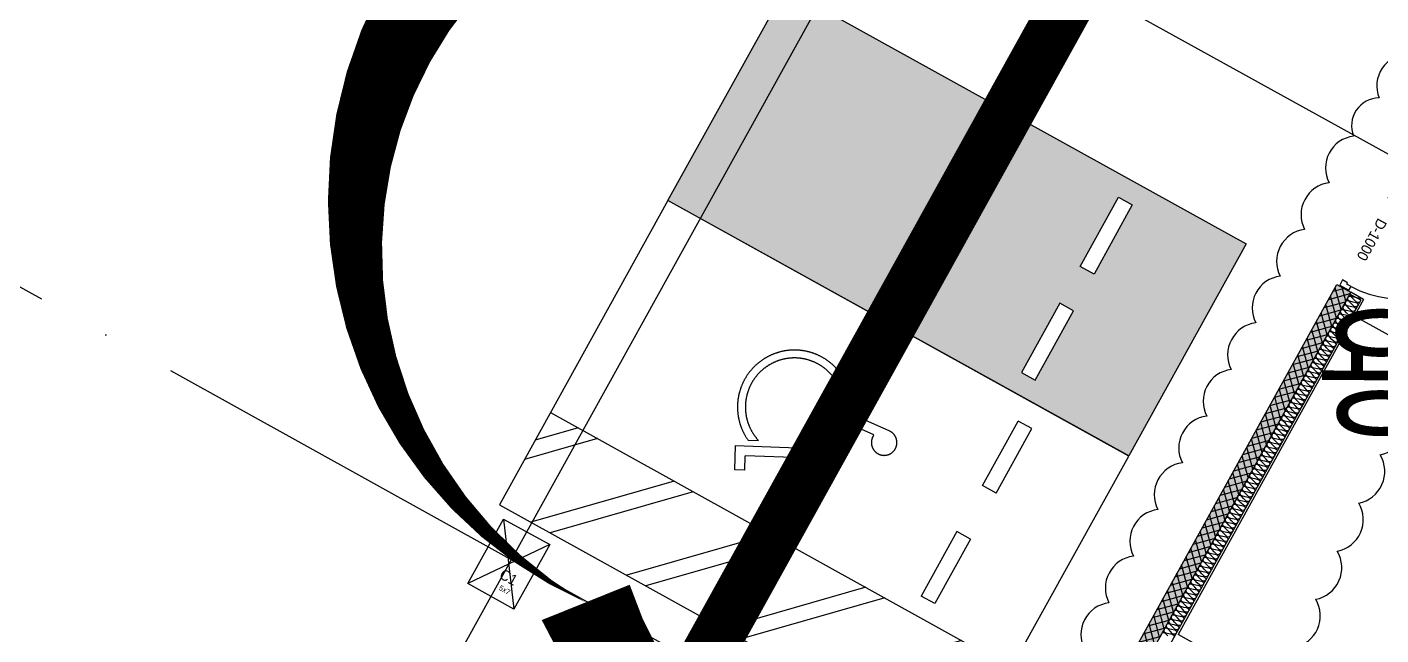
# Model space of a CAD drawing. Header units: millimetres. Extents: x -21000 to 567700, y 435000 to 850800.
# Drawn here: x 234950 to 247800, y 626747 to 632515 of the extents above; entities that cross this region are included whole.
import ezdxf
from ezdxf.enums import TextEntityAlignment as Align
from ezdxf.xclip import XClip

# ---------------------------------------------------------------- set-up
doc = ezdxf.new("R2010")
doc.units = ezdxf.units.MM
doc.header["$LTSCALE"] = 700
doc.header["$XCLIPFRAME"] = 2
for name, pattern in [('AB_Pbase$0$주차장기둥$0$CEN', [62, 60, -1, 0, -1]), ('HIDDEN', [9.525, 6.35, -3.175]), ('p_구조전체평면도중심선$0$AB_Pbase$0$HIDDEN', [9.525, 6.35, -3.175])]:
    doc.linetypes.add(name, pattern=pattern)
doc.layers.get('0').update_dxf_attribs({"color": 2})
doc.layers.get('Defpoints').update_dxf_attribs({"color": 171})
doc.layers.add('AB_Pbase$0$Defponts', color=161, linetype='Continuous', plot=False)
doc.layers.add('AB_Pbase$0$주차장기둥$0$DEFPOINT', color=247, linetype='Continuous', plot=False)
for name, color, linetype in [('AB_Pbase$0$ELE4', 4, 'Continuous'), ('AB_Pbase$0$ELE8', 8, 'Continuous'), ('AB_Pbase$0$FIN', 6, 'Continuous'), ('AB_Pbase$0$HAT-BR', 5, 'Continuous'), ('AB_Pbase$0$INS', 8, 'Continuous'), ('AB_Pbase$0$WAL', 3, 'Continuous'), ('AB_Pbase$0$WID', 4, 'Continuous'), ('AB_Pbase$0$WIN', 4, 'Continuous'), ('AB_Pbase$0$WIN1', 1, 'Continuous'), ('AB_Pbase$0$경량벽체 세대창고 모듈', 4, 'HIDDEN'), ('AB_Pbase$0$주차-sol', 254, 'Continuous'), ('AB_Pbase$0$주차-일반', 9, 'Continuous'), ('AB_Pbase$0$주차-장애인', 8, 'Continuous'), ('AB_Pbase$0$주차장기둥$0$CEN_P', 244, 'AB_Pbase$0$주차장기둥$0$CEN'), ('p_구조전체평면도중심선$0$# 공구분할', 3, 'Continuous')]:
    doc.layers.add(name, color=color, linetype=linetype)
doc.styles.add('AB_Pbase$0$돋움', font='')
doc.styles.add('AB_Pbase$0$주차장기둥$0$맑은 고딕', font='')
doc.styles.get('AB_Pbase$0$돋움').set_extended_font_data('Dotum')
doc.styles.get('AB_Pbase$0$주차장기둥$0$맑은 고딕').set_extended_font_data('Dotum')

# ---------------------------------------------------------------- blocks, each defined once
blk = doc.blocks.new('AB_Pbase$0$Door_s_1000')
at = {"layer": 'AB_Pbase$0$Defponts'}
for p, q in [((-10, 100), (-10, 0)), ((1010, 100), (1010, 0))]:
    blk.add_line(p, q, dxfattribs=at)
at = {"layer": 'AB_Pbase$0$WIN'}
for points in [[(40, 100), (80, 100), (80, 1020), (40, 1020)], [(55, 55), (55, 0), (0, 0), (0, 100), (40, 100), (40, 55)], [(945, 55), (945, 0), (1000, 0), (1000, 100), (960, 100), (960, 55)]]:
    blk.add_lwpolyline(points, close=True, dxfattribs=at)
at = {"layer": 'AB_Pbase$0$WIN1'}
blk.add_arc((40, 100), 920, 360, 90, dxfattribs=at)
at = {"layer": 'AB_Pbase$0$Defponts', "style": 'AB_Pbase$0$돋움'}
blk.add_text('D-1000', height=100, rotation=360, dxfattribs=at).set_placement((476, 58), align=Align.MIDDLE)
blk = doc.blocks.new('AB_Pbase$0$주차장기둥$0$cen 2bl 지하')
at = {"layer": 'AB_Pbase$0$주차장기둥$0$CEN_P', "color": 5}
for p, q in [((-72286, 74276), (-72286, 259483)), ((-138076, 100583), (-56086, 100583)), ((-119386, 93183), (119274, 93183))]:
    blk.add_line(p, q, dxfattribs=at)
blk = doc.blocks.new('AB_Pbase$0$주차장기둥$0$p기둥 5x7')
blk.add_lwpolyline([(-250, 350), (250, 350), (250, -350), (-250, -350)], close=True)
at = {"layer": 'AB_Pbase$0$주차장기둥$0$DEFPOINT'}
for p, q in [((250, 350), (-250, -350)), ((-250, 350), (250, -350))]:
    blk.add_line(p, q, dxfattribs=at)
at = {"layer": 'AB_Pbase$0$주차장기둥$0$DEFPOINT', "color": 6, "style": 'AB_Pbase$0$주차장기둥$0$맑은 고딕'}
for s, height, p in [('C1', 100, (-24, -160)), ('5x7', 50, (29, -259))]:
    blk.add_text(s, height=height, rotation=0, dxfattribs=at).set_placement(p)
blk = doc.blocks.new('AB_Pbase$0$주차장기둥')
for name, p, rotation in [('AB_Pbase$0$주차장기둥$0$cen 2bl 지하', (36992, -11667), 1.99999810188403), ('AB_Pbase$0$주차장기둥$0$p기둥 5x7', (-38500, 78887), 1.999998101883921)]:
    blk.add_blockref(name, p, dxfattribs=dict(rotation=rotation))
blk = doc.blocks.new('AB_Pbase$0$실명')
at = {"layer": 'AB_Pbase$0$Defponts', "style": 'AB_Pbase$0$돋움'}
blk.add_text('용역원실', height=1000, rotation=359.9315, dxfattribs=at).set_placement((270694, -201604), align=Align.MIDDLE)
blk = doc.blocks.new('AB_Pbase$0$주차일반')
at = {"layer": 'AB_Pbase$0$주차-sol'}
h = blk.add_hatch(color=254, dxfattribs=at)
h.dxf.hatch_style = 1
h.paths.add_polyline_path([(0, 0), (-2300, 0), (-2300, -5000), (0, -5000)])
h.paths.add_polyline_path([(-200, -3725), (-200, -3875), (-950, -3875), (-950, -3725)], flags=16)
h.paths.add_polyline_path([(-1350, -3725), (-1350, -3875), (-2100, -3875), (-2100, -3725)], flags=16)
at = {"layer": 'AB_Pbase$0$주차-일반', "color": 6}
for points in [[(0, 0), (0, -5000), (-2300, -5000), (-2300, 0)], [(-1350, -3875), (-1350, -3725), (-2100, -3725), (-2100, -3875)], [(-950, -3875), (-950, -3725), (-200, -3725), (-200, -3875)]]:
    blk.add_lwpolyline(points, close=True, dxfattribs=at)
blk = doc.blocks.new('AB_Pbase$0$C2FA95CCC_1')
at = {"layer": 'AB_Pbase$0$주차-장애인', "color": 6}
for p, q in [((2300, 0), (2300, 5000)), ((918, 4069), (218, 4069)), ((218, 4069), (218, 3922)), ((918, 4069), (918, 3922)), ((1418, 4069), (2118, 4069)), ((1418, 4069), (1418, 3922)), ((2118, 4069), (2118, 3922)), ((918, 3922), (218, 3922)), ((1418, 3922), (2118, 3922))]:
    blk.add_line(p, q, dxfattribs=at)
at = {"layer": 'AB_Pbase$0$주차-장애인'}
for p, q in [((2800, 5000), (3300, 4500)), ((3008, 5000), (3300, 4708)), ((2300, 4668), (3300, 3668)), ((2300, 4460), (3300, 3460)), ((2300, 3628), (3300, 2628)), ((2300, 3421), (3300, 2421)), ((953, 2209), (893, 2898)), ((1028, 2788), (997, 2785)), ((997, 2785), (1022, 2500)), ((2300, 2589), (3300, 1589)), ((865, 2381), (858, 2466)), ((1022, 2500), (1370, 2500)), ((1370, 2500), (1370, 2407)), ((1030, 2407), (1039, 2303)), ((1370, 2407), (1030, 2407)), ((2300, 2381), (3300, 1381)), ((1458, 2209), (953, 2209)), ((1039, 2303), (1515, 2303)), ((1723, 1689), (1458, 2209)), ((1515, 2303), (1764, 1815)), ((1621, 1768), (1575, 1857)), ((1885, 1877), (1764, 1815)), ((1885, 1877), (1927, 1793)), ((1927, 1793), (1723, 1689)), ((2300, 1549), (3300, 549)), ((2300, 1341), (3300, 341)), ((2300, 509), (2809, 0)), ((2300, 301), (2601, 0))]:
    blk.add_line(p, q, dxfattribs=at)
at = {"layer": 'AB_Pbase$0$주차-장애인', "color": 6}
blk.add_lwpolyline([(3300, 0), (3300, 0), (3300, 5000), (0, 5000), (0, 0), (3300, 0)], dxfattribs=at)
at = {"layer": 'AB_Pbase$0$주차-장애인'}
for centre, radius, start, end in [((1014, 2908), 121, 275, 185), ((1132, 2000), 541, 120.5076, 334.5724), ((1132, 2000), 466, 125, 342.0741)]:
    blk.add_arc(centre, radius, start, end, dxfattribs=at)
blk = doc.blocks.new('AB_Pbase$0$pppaaa_1_1')
at = {"layer": 'AB_Pbase$0$주차-일반', "rotation": 60.99999513565112}
blk.add_blockref('AB_Pbase$0$주차일반', (242148, 632881), dxfattribs=at)
at = {"layer": 'AB_Pbase$0$주차-장애인', "ltscale": 600, "rotation": 240.9999949943894}
blk.add_blockref('AB_Pbase$0$C2FA95CCC_1', (241033, 630869), dxfattribs=at)
blk = doc.blocks.new('AB_Pbase')
at = {"layer": 'AB_Pbase$0$ELE8'}
h = blk.add_hatch(dxfattribs=at)
h.set_pattern_fill('NET', color=256, scale=20, angle=15.182184)
h.paths.add_polyline_path([(242568, 621077), (244589, 619957), (244661, 620088), (242510, 621281), (235028, 607783), (226425, 599184), (258210, 567382), (260268, 566241), (260341, 566372), (258301, 567503), (226637, 599184), (235149, 607692)])
h.paths.add_polyline_path([(247382, 630071), (247513, 629998), (244996, 625457), (246273, 624749), (245111, 622652), (244979, 622725), (246069, 624691), (244792, 625398)])
h.paths.add_polyline_path([(247988, 631164), (247877, 630963), (248008, 630890), (248119, 631092)])
h.paths.add_polyline_path([(255793, 631520), (255866, 631651), (250046, 634877), (248483, 632056), (248614, 631984), (250105, 634673)])
at = {"layer": 'AB_Pbase$0$HAT-BR'}
h = blk.add_hatch(dxfattribs=at)
h.set_pattern_fill('ANSI31', color=256, scale=20, angle=145)
h.paths.add_polyline_path([(235929, 604528), (236064, 604662), (238153, 602572), (240064, 606018), (240230, 605926), (238281, 602410), (237010, 601140), (237827, 600323), (237693, 600189), (236742, 601140), (238029, 602427)])
h.paths.add_polyline_path([(238633, 599517), (232550, 593438), (232684, 593303), (238767, 599383)])
h.paths.add_polyline_path([(239573, 598576), (244422, 593724), (238340, 587645), (238205, 587779), (244154, 593724), (239439, 598442)])
h.paths.add_polyline_path([(253366, 576147), (254891, 574621), (254757, 574487), (253232, 576012)], flags=17)
h.paths.add_polyline_path([(246954, 581883), (245526, 580455), (245391, 580590), (246820, 582018)])
h.paths.add_polyline_path([(247174, 582371), (252408, 587602), (252542, 587468), (247308, 582237)])
h.paths.add_polyline_path([(260580, 582121), (261142, 583135), (260976, 583227), (260414, 582213)], flags=17)
h.paths.add_polyline_path([(263887, 576046), (264234, 575698), (264194, 575658), (265114, 575148), (265207, 575315)])
edge = h.paths.add_edge_path()
edge.add_line((263639, 581843), (261304, 583137))
edge.add_line((261304, 583137), (261396, 583303))
edge.add_line((261396, 583303), (265931, 580790))
edge.add_line((265931, 580790), (269809, 587787))
edge.add_line((269809, 587787), (269975, 587694))
edge.add_line((269975, 587694), (266097, 580697))
edge.add_line((266097, 580697), (266534, 580455))
edge.add_line((266534, 580455), (266442, 580289))
edge.add_line((266442, 580289), (263805, 581751))
edge.add_line((263639, 581843), (262485, 579761))
edge.add_line((263805, 581751), (261405, 577422))
edge.add_line((262393, 579595), (259935, 580957))
edge.add_line((262485, 579761), (259861, 581216))
edge.add_line((262393, 579595), (261239, 577514))
edge.add_line((259861, 581216), (259168, 579965))
edge.add_line((259334, 579873), (259168, 579965))
edge.add_line((259935, 580957), (259334, 579873))
edge.add_line((261239, 577514), (258615, 578968))
edge.add_line((258615, 578968), (258523, 578802))
edge.add_line((258523, 578802), (263739, 575911))
edge.add_line((263739, 575911), (263879, 576050))
edge.add_line((263879, 576050), (261405, 577422))
edge = h.paths.add_edge_path()
edge.add_line((273762, 610263), (273412, 610457))
edge.add_line((273412, 610457), (273281, 610221))
edge.add_line((273281, 610221), (271838, 611021))
edge.add_line((271838, 611021), (270580, 608752))
edge.add_line((270580, 608752), (267899, 610237))
edge.add_line((267899, 610237), (268345, 611042))
edge.add_line((268345, 611042), (267908, 611285))
edge.add_line((267908, 611285), (267462, 610480))
edge.add_line((267462, 610480), (264676, 612024))
edge.add_line((264676, 612024), (266867, 615977))
edge.add_line((266867, 615977), (266701, 616069))
edge.add_line((266701, 616069), (265295, 613533))
edge.add_line((265295, 613533), (264945, 613727))
edge.add_line((264945, 613727), (264853, 613561))
edge.add_line((264853, 613561), (265203, 613367))
edge.add_line((265203, 613367), (264418, 611950))
edge.add_line((264418, 611950), (276230, 605403))
edge.add_line((276230, 605403), (278089, 608757))
edge.add_line((278089, 608757), (278565, 608493))
edge.add_line((278565, 608493), (278798, 608912))
edge.add_line((278798, 608912), (278719, 608956))
edge.add_line((278719, 608956), (278579, 608702))
edge.add_line((278579, 608702), (278093, 608971))
edge.add_line((278093, 608971), (278826, 610292))
edge.add_line((278826, 610292), (278747, 610336))
edge.add_line((278747, 610336), (278092, 609155))
edge.add_line((278092, 609155), (277414, 609531))
edge.add_line((277414, 609531), (277371, 609452))
edge.add_line((277371, 609452), (278049, 609076))
edge.add_line((278049, 609076), (276155, 605661))
edge.add_line((276155, 605661), (275027, 606286))
edge.add_line((275027, 606286), (275473, 607091))
edge.add_line((275473, 607091), (275395, 607135))
edge.add_line((275395, 607135), (274949, 606330))
edge.add_line((274949, 606330), (274669, 606485))
edge.add_line((274669, 606485), (275115, 607290))
edge.add_line((275115, 607290), (275036, 607333))
edge.add_line((275036, 607333), (274590, 606529))
edge.add_line((274590, 606529), (270746, 608659))
edge.add_line((270746, 608659), (271912, 610763))
edge.add_line((271912, 610763), (273539, 609861))
edge.add_line((273539, 609861), (273767, 610272))
h.paths.add_polyline_path([(249824, 630124), (248215, 631016), (248122, 630850), (249732, 629958)])
h.paths.add_polyline_path([(264449, 621463), (264707, 621320), (264799, 621486), (263959, 621951), (263867, 621785), (264282, 621555), (263272, 619731), (263438, 619639)])
h.paths.add_polyline_path([(269500, 619034), (268660, 619500), (268568, 619334), (269049, 619067), (267973, 617125), (268139, 617033), (269215, 618975), (269408, 618868)])
h.paths.add_polyline_path([(278951, 618872), (277573, 619636), (275440, 615787), (272265, 617547), (272173, 617381), (274500, 616091), (273528, 614338), (273694, 614246), (274666, 615999), (276004, 615258), (276166, 615551), (275677, 615822), (277647, 619377), (278859, 618706)])
h.paths.add_polyline_path([(271684, 616498), (271517, 616590), (270492, 614740), (270658, 614648)])
h.paths.add_polyline_path([(266121, 619581), (265096, 617731), (264929, 617823), (265955, 619673)])
h.paths.add_polyline_path([(264405, 617125), (264497, 617291), (264296, 617403), (264204, 617236)])
edge = h.paths.add_edge_path()
edge.add_line((261140, 623342), (261232, 623509))
edge.add_line((261232, 623509), (257484, 625586))
edge.add_line((257484, 625586), (257392, 625420))
edge.add_line((257392, 625420), (258757, 624664))
edge.add_line((258757, 624664), (257031, 621550))
edge.add_line((257031, 621550), (255666, 622306))
edge.add_line((255666, 622306), (255623, 622227))
edge.add_line((255623, 622227), (256987, 621471))
edge.add_line((256987, 621471), (256735, 621016))
edge.add_line((256735, 621016), (256814, 620973))
edge.add_line((256814, 620973), (258835, 624620))
edge.add_line((258835, 624620), (261140, 623342))
h.paths.add_polyline_path([(252295, 623557), (252252, 623479), (252800, 623174), (252844, 623253)], flags=17)
h.paths.add_polyline_path([(278024, 614023), (278742, 615318), (277799, 613617), (277877, 613573), (278120, 614010), (279335, 613337), (279379, 613415), (278163, 614089), (278820, 615274), (278742, 615318)])
h.paths.add_polyline_path([(277000, 611990), (277048, 611963), (276927, 611745), (276800, 611815), (277163, 612471), (277242, 612427)], flags=17)
h.paths.add_polyline_path([(275349, 612653), (275456, 612846), (275766, 612674), (275660, 612481)], flags=17)
h.paths.add_polyline_path([(274915, 612860), (274749, 612952), (274507, 612515), (274673, 612423)], flags=17)
h.paths.add_polyline_path([(279025, 610868), (280144, 612888), (280223, 612845), (279103, 610824)])
h.paths.add_polyline_path([(279602, 610548), (280722, 612568), (280800, 612525), (279681, 610504)])
edge = h.paths.add_edge_path()
edge.add_line((268116, 579441), (268711, 579111))
edge.add_line((268711, 579111), (268677, 579050))
edge.add_line((268677, 579050), (271436, 577521))
edge.add_line((271436, 577521), (271470, 577582))
edge.add_line((271470, 577582), (271528, 577687))
edge.add_line((271528, 577687), (268174, 579546))
edge.add_line((268174, 579546), (268116, 579441))
h.paths.add_polyline_path([(252546, 576288), (251117, 574860), (254616, 571360), (257807, 577118), (257641, 577210), (255737, 573775), (255683, 573829), (255548, 573695), (255641, 573602), (254521, 571582), (251315, 574790), (252680, 576154)])
h.paths.add_polyline_path([(254749, 622095), (254458, 621570), (254624, 621478), (254915, 622002)], flags=17)
h.paths.add_polyline_path([(260390, 620339), (260224, 620432), (261378, 622513), (261544, 622421)])
h.paths.add_polyline_path([(246694, 601788), (244263, 603136), (244355, 603302), (246786, 601955)])
h.paths.add_polyline_path([(264514, 616682), (263362, 614604), (263948, 614280), (263856, 614113), (262501, 614865), (262593, 615031), (263196, 614697), (264348, 616774)])
h.paths.add_polyline_path([(251506, 616203), (251414, 616037), (267384, 607184), (267476, 607350)])
h.paths.add_polyline_path([(271058, 605148), (274189, 603412), (272429, 600238), (270190, 601479), (270098, 601312), (274624, 598804), (274716, 598970), (272595, 600145), (274355, 603320), (277464, 601597), (270405, 588862), (265871, 591376), (265778, 591210), (270480, 588604), (277723, 601671), (271150, 605314)])
h.paths.add_polyline_path([(255482, 630441), (255390, 630274), (255792, 630051), (254296, 627353), (254375, 627310), (255871, 630008), (258726, 628425), (257231, 625727), (257397, 625635), (258985, 628499)])
h.paths.add_polyline_path([(252755, 624572), (253715, 626304), (253793, 626260), (252833, 624528)])
h.paths.add_polyline_path([(271454, 617734), (271546, 617900), (271144, 618123), (271052, 617957)])
h.paths.add_polyline_path([(274130, 612598), (274173, 612677), (272975, 613341), (272679, 612807), (272845, 612715), (273098, 613170)], flags=17)
h.paths.add_polyline_path([(261119, 615848), (261285, 615756), (262691, 618292), (262525, 618384)])
h.paths.add_polyline_path([(261303, 615746), (261211, 615580), (261504, 615418), (261596, 615584)], flags=17)
h.paths.add_polyline_path([(260780, 615236), (260946, 615144), (260408, 614173), (247560, 621295), (247428, 621367), (245111, 622652), (245203, 622818), (246042, 622353), (246488, 623158), (246655, 623065), (246209, 622261), (248063, 621233), (249401, 623647), (248953, 623895), (248996, 623974), (249984, 623426), (249941, 623348), (249479, 623603), (248141, 621189), (250017, 620149), (251360, 622571), (250949, 622799), (250988, 622870), (251939, 622343), (251896, 622264), (251434, 622520), (250096, 620106), (252812, 618600), (253258, 619405), (253337, 619361), (252891, 618557), (253258, 618353), (254160, 619980), (253792, 620184), (253676, 619974), (253597, 620017), (253905, 620573), (254071, 620481), (253972, 620301), (254628, 619938), (254536, 619772), (254238, 619936), (253337, 618310), (254614, 617602), (255607, 619395), (255774, 619303), (254780, 617510), (260334, 614431)])
h.paths.add_polyline_path([(251257, 624727), (251091, 624819), (250888, 624452), (248071, 626013), (247979, 625847), (247979, 625847), (246828, 623770), (246994, 623678), (248145, 625755), (251552, 623867), (251644, 624033), (251054, 624360)])
h.paths.add_polyline_path([(239279, 608614), (239445, 608522), (239503, 608627), (240058, 608319), (240151, 608486), (239595, 608793), (239937, 609410), (239417, 609698), (239373, 609620), (239727, 609423)], flags=17)
h.paths.add_polyline_path([(249096, 617322), (249188, 617488), (246328, 619073), (246197, 619146), (244728, 619960), (244635, 619794)])
h.paths.add_polyline_path([(244912, 609774), (245004, 609940), (238523, 613532), (235245, 607619), (234042, 606416), (235435, 605023), (235569, 605157), (234240, 606487), (235318, 607564), (236122, 609015), (238707, 607582), (238270, 606795), (238992, 606395), (239084, 606561), (238529, 606869), (239047, 607805), (238881, 607897), (238799, 607749), (238357, 607993), (239087, 609310), (239008, 609353), (238278, 608037), (236214, 609181), (238510, 613322), (242796, 610947), (241038, 607776), (241204, 607684), (242962, 610855)])
h.paths.add_polyline_path([(254771, 631458), (254937, 631366), (255146, 631742), (254980, 631834)])
h.paths.add_polyline_path([(254540, 630648), (254373, 630741), (254143, 630325), (253548, 630655), (253505, 630576), (254099, 630246), (253043, 628340), (251766, 629048), (252822, 630954), (252849, 630940), (252892, 631018), (252787, 631077), (251687, 629091), (250436, 629784), (250344, 629618), (251595, 628925), (250494, 626940), (250599, 626881), (250643, 626960), (250617, 626975), (251673, 628881), (252950, 628174), (251894, 626267), (251299, 626597), (251255, 626518), (251850, 626188), (251489, 625537), (251655, 625444)])
at = {"layer": 'AB_Pbase$0$경량벽체 세대창고 모듈'}
h = blk.add_hatch(dxfattribs=at)
h.set_pattern_fill('격자1', color=256)
h.set_pattern_definition([(360, (0, 0), (0, 1), []), (90, (0, 0), (-1, -1e-16), [])])
h.paths.add_polyline_path([(242568, 621077), (242641, 621208), (242510, 621281), (235028, 607783), (226425, 599184), (258210, 567382), (260268, 566241), (260341, 566372), (258301, 567503), (226637, 599184), (235149, 607692)])
h.paths.add_polyline_path([(247382, 630071), (247513, 629998), (244996, 625457), (246273, 624749), (245111, 622652), (244979, 622725), (246069, 624691), (244792, 625398)])
h.paths.add_polyline_path([(247988, 631164), (247877, 630963), (248008, 630890), (248119, 631092)])
h.paths.add_polyline_path([(255793, 631520), (255866, 631651), (250046, 634877), (248483, 632056), (248614, 631984), (250105, 634673)])
at = {"layer": 'AB_Pbase$0$ELE4'}
blk.add_lwpolyline([(249267, 630193), (248685, 629143), (247548, 629773)], dxfattribs=at)
at = {"layer": 'AB_Pbase$0$FIN'}
for p, q in [((247609, 629923), (245769, 626603)), ((247636, 629930), (245874, 626751)), ((247609, 629923), (247504, 629981)), ((247636, 629930), (247513, 629998)), ((247850, 625656), (245874, 626751))]:
    blk.add_line(p, q, dxfattribs=at)
at = {"layer": 'AB_Pbase$0$INS'}
for points in [[(247509, 629991), (247507, 629977), (247514, 629964), (247525, 629958), (247556, 629951), (247586, 629945), (247598, 629938), (247605, 629926), (247603, 629912), (247592, 629903), (247578, 629901), (247566, 629908), (247544, 629930), (247522, 629953), (247511, 629959), (247497, 629959), (247486, 629949), (247484, 629935), (247490, 629922), (247502, 629916), (247533, 629909), (247563, 629903), (247575, 629896), (247582, 629884), (247580, 629870), (247569, 629861), (247554, 629859), (247543, 629866), (247521, 629888), (247499, 629911), (247488, 629917), (247474, 629917), (247463, 629907), (247461, 629893), (247467, 629880), (247479, 629874), (247509, 629867), (247540, 629861), (247551, 629854), (247558, 629842), (247556, 629828), (247546, 629819), (247531, 629817), (247520, 629824), (247498, 629846), (247476, 629869), (247464, 629875), (247450, 629875), (247440, 629865), (247437, 629851), (247444, 629838), (247455, 629832), (247486, 629825), (247517, 629819), (247528, 629812), (247535, 629800), (247533, 629786), (247522, 629777), (247508, 629775), (247496, 629782), (247474, 629804), (247453, 629827), (247441, 629833), (247427, 629833), (247416, 629823), (247414, 629809), (247421, 629796), (247432, 629790), (247463, 629783), (247493, 629777), (247505, 629770), (247512, 629758), (247510, 629744), (247499, 629735), (247485, 629733), (247473, 629740), (247451, 629762), (247429, 629785), (247418, 629791), (247404, 629791), (247393, 629781), (247391, 629768), (247397, 629754), (247409, 629748), (247439, 629741), (247470, 629735), (247482, 629728), (247489, 629716), (247486, 629702), (247476, 629693), (247461, 629691), (247450, 629698), (247428, 629720), (247406, 629743), (247394, 629749), (247380, 629749), (247370, 629739), (247368, 629726), (247374, 629712), (247386, 629706), (247416, 629699), (247447, 629693), (247458, 629686), (247465, 629674), (247463, 629660), (247453, 629651), (247438, 629649), (247426, 629656), (247405, 629678), (247383, 629701), (247371, 629707), (247357, 629707), (247347, 629697), (247344, 629684), (247351, 629670), (247362, 629664), (247393, 629657), (247424, 629651), (247435, 629644), (247442, 629632), (247440, 629618), (247429, 629609), (247415, 629608), (247403, 629614), (247381, 629636), (247359, 629659), (247348, 629665), (247334, 629665), (247323, 629655), (247321, 629642), (247328, 629628), (247339, 629622), (247370, 629615), (247400, 629609), (247412, 629602), (247419, 629590), (247417, 629576), (247406, 629567), (247391, 629566), (247380, 629572), (247358, 629594), (247336, 629617), (247325, 629623), (247311, 629623), (247300, 629613), (247298, 629600), (247304, 629586), (247316, 629580), (247346, 629573), (247377, 629567), (247389, 629560), (247396, 629548), (247393, 629534), (247383, 629525), (247368, 629524), (247357, 629530), (247335, 629552), (247313, 629575), (247301, 629581), (247287, 629581), (247277, 629571), (247275, 629558), (247281, 629544), (247293, 629538), (247323, 629531), (247354, 629525), (247365, 629518), (247372, 629506), (247370, 629492), (247359, 629483), (247345, 629482), (247333, 629488), (247311, 629510), (247290, 629533), (247278, 629539), (247264, 629539), (247253, 629529), (247251, 629516), (247258, 629502), (247269, 629496), (247300, 629489), (247330, 629483), (247342, 629476), (247349, 629464), (247347, 629450), (247336, 629441), (247322, 629440), (247310, 629446), (247288, 629468), (247266, 629491), (247255, 629497), (247241, 629497), (247230, 629488), (247228, 629474), (247234, 629460), (247246, 629454), (247277, 629447), (247307, 629441), (247319, 629434), (247326, 629422), (247324, 629408), (247313, 629399), (247298, 629398), (247287, 629404), (247265, 629426), (247243, 629449), (247232, 629455), (247218, 629455), (247207, 629446), (247205, 629432), (247211, 629418), (247223, 629412), (247253, 629405), (247284, 629399), (247295, 629392), (247302, 629380), (247300, 629366), (247290, 629357), (247275, 629356), (247264, 629362), (247242, 629384), (247220, 629407), (247208, 629413), (247194, 629413), (247184, 629404), (247181, 629390), (247188, 629377), (247199, 629370), (247230, 629363), (247261, 629357), (247272, 629350), (247279, 629338), (247277, 629324), (247266, 629315), (247252, 629314), (247240, 629320), (247218, 629342), (247197, 629365), (247185, 629371), (247171, 629371), (247160, 629362), (247158, 629348), (247165, 629335), (247176, 629328), (247207, 629321), (247237, 629315), (247249, 629308), (247256, 629296), (247254, 629282), (247243, 629273), (247229, 629272), (247217, 629278), (247195, 629300), (247173, 629323), (247162, 629329), (247148, 629329), (247137, 629320), (247135, 629306), (247141, 629293), (247153, 629286), (247183, 629279), (247214, 629273), (247226, 629266), (247233, 629254), (247230, 629240), (247220, 629231), (247205, 629230), (247194, 629236), (247172, 629258), (247150, 629281), (247138, 629287), (247124, 629287), (247114, 629278), (247112, 629264), (247118, 629251), (247130, 629244), (247160, 629238), (247191, 629231), (247202, 629224), (247209, 629212), (247207, 629198), (247197, 629189), (247182, 629188), (247170, 629194), (247149, 629217), (247127, 629239), (247115, 629245), (247101, 629245), (247091, 629236), (247088, 629222), (247095, 629209), (247106, 629202), (247137, 629196), (247168, 629189), (247179, 629182), (247186, 629170), (247184, 629156), (247173, 629147), (247159, 629146), (247147, 629152), (247125, 629175), (247103, 629197), (247092, 629203), (247078, 629203), (247067, 629194), (247065, 629180), (247072, 629167), (247083, 629160), (247114, 629154), (247144, 629147), (247156, 629140), (247163, 629128), (247161, 629114), (247150, 629105), (247135, 629104), (247124, 629110), (247102, 629133), (247080, 629155), (247069, 629161), (247055, 629161), (247044, 629152), (247042, 629138), (247048, 629125), (247060, 629118), (247090, 629112), (247121, 629105), (247133, 629098), (247140, 629086), (247137, 629072), (247127, 629063), (247112, 629062), (247101, 629068), (247079, 629091), (247057, 629113), (247045, 629119), (247031, 629119), (247021, 629110), (247019, 629096), (247025, 629083), (247037, 629076), (247067, 629070), (247098, 629063), (247109, 629057), (247116, 629044), (247114, 629031), (247103, 629021), (247089, 629020), (247077, 629026), (247056, 629049), (247034, 629071), (247022, 629077), (247008, 629077), (246998, 629068), (246995, 629054), (247002, 629041), (247013, 629034), (247044, 629028), (247074, 629021), (247086, 629015), (247093, 629002), (247091, 628989), (247080, 628979), (247066, 628978), (247054, 628984), (247032, 629007), (247010, 629029), (246999, 629035), (246985, 629035), (246974, 629026), (246972, 629012), (246978, 628999), (246990, 628992), (247021, 628986), (247051, 628979), (247063, 628973), (247070, 628960), (247068, 628947), (247057, 628937), (247042, 628936), (247031, 628942), (247009, 628965), (246987, 628987), (246976, 628993), (246962, 628993), (246951, 628984), (246949, 628970), (246955, 628957), (246967, 628950), (246997, 628944), (247028, 628937), (247039, 628931), (247046, 628918), (247044, 628905), (247034, 628895), (247019, 628894), (247008, 628900), (246986, 628923), (246964, 628945), (246952, 628951), (246938, 628951), (246928, 628942), (246925, 628928), (246932, 628915), (246943, 628908), (246974, 628902), (247005, 628895), (247016, 628889), (247023, 628876), (247021, 628863), (247010, 628853), (246996, 628852), (246984, 628858), (246962, 628881), (246941, 628903), (246929, 628909), (246915, 628909), (246904, 628900), (246902, 628886), (246909, 628873), (246920, 628866), (246951, 628860), (246981, 628853), (246993, 628847), (247000, 628834), (246998, 628821), (246987, 628811), (246973, 628810), (246961, 628816), (246939, 628839), (246917, 628861), (246906, 628867), (246892, 628867), (246881, 628858), (246879, 628844), (246885, 628831), (246897, 628824), (246928, 628818), (246958, 628811), (246970, 628805), (246977, 628792), (246974, 628779), (246964, 628769), (246949, 628768), (246938, 628774), (246916, 628797), (246894, 628819), (246882, 628826), (246868, 628825), (246858, 628816), (246856, 628802), (246862, 628789), (246874, 628782), (246904, 628776), (246935, 628769), (246946, 628763), (246953, 628751), (246951, 628737), (246941, 628727), (246926, 628726), (246914, 628732), (246893, 628755), (246871, 628777), (246859, 628784), (246845, 628783), (246835, 628774), (246832, 628760), (246839, 628747), (246850, 628740), (246881, 628734), (246912, 628727), (246923, 628721), (246930, 628709), (246928, 628695), (246917, 628685), (246903, 628684), (246891, 628690), (246869, 628713), (246847, 628735), (246836, 628742), (246822, 628741), (246811, 628732), (246809, 628718), (246816, 628705), (246827, 628698), (246858, 628692), (246888, 628685), (246900, 628679), (246907, 628667), (246905, 628653), (246894, 628643), (246879, 628642), (246868, 628648), (246846, 628671), (246824, 628693), (246813, 628700), (246799, 628699), (246788, 628690), (246786, 628676), (246792, 628663), (246804, 628656), (246834, 628650), (246865, 628643), (246877, 628637), (246884, 628625), (246881, 628611), (246871, 628601), (246856, 628600), (246845, 628606), (246823, 628629), (246801, 628651), (246789, 628658), (246775, 628657), (246765, 628648), (246763, 628634), (246769, 628621), (246781, 628614), (246811, 628608), (246842, 628601), (246853, 628595), (246860, 628583), (246858, 628569), (246848, 628559), (246833, 628558), (246821, 628564), (246800, 628587), (246778, 628609), (246766, 628616), (246752, 628615), (246742, 628606), (246739, 628592), (246746, 628579), (246757, 628572), (246788, 628566), (246818, 628559), (246830, 628553), (246837, 628541), (246835, 628527), (246824, 628518), (246810, 628516), (246798, 628522), (246776, 628545), (246754, 628567), (246743, 628574), (246729, 628573), (246718, 628564), (246716, 628550), (246722, 628537), (246734, 628530), (246765, 628524), (246795, 628517), (246807, 628511), (246814, 628499), (246812, 628485), (246801, 628476), (246786, 628474), (246775, 628480), (246753, 628503), (246731, 628525), (246720, 628532), (246706, 628531), (246695, 628522), (246693, 628508), (246699, 628495), (246711, 628489), (246741, 628482), (246772, 628475), (246783, 628469), (246791, 628457), (246788, 628443), (246778, 628434), (246763, 628432), (246752, 628438), (246730, 628461), (246708, 628483), (246696, 628490), (246682, 628489), (246672, 628480), (246670, 628466), (246676, 628453), (246687, 628447), (246718, 628440), (246749, 628433), (246760, 628427), (246767, 628415), (246765, 628401), (246754, 628392), (246740, 628390), (246728, 628396), (246706, 628419), (246685, 628441), (246673, 628448), (246659, 628447), (246648, 628438), (246646, 628424), (246653, 628411), (246664, 628405), (246695, 628398), (246725, 628391), (246737, 628385), (246744, 628373), (246742, 628359), (246731, 628350), (246717, 628348), (246705, 628354), (246683, 628377), (246661, 628399), (246650, 628406), (246636, 628405), (246625, 628396), (246623, 628382), (246629, 628369), (246641, 628363), (246672, 628356), (246702, 628349), (246714, 628343), (246721, 628331), (246718, 628317), (246708, 628308), (246693, 628306), (246682, 628312), (246660, 628335), (246638, 628357), (246626, 628364), (246612, 628363), (246602, 628354), (246600, 628340), (246606, 628327), (246618, 628321), (246648, 628314), (246679, 628307), (246690, 628301), (246697, 628289), (246695, 628275), (246685, 628266), (246670, 628264), (246659, 628270), (246637, 628293), (246615, 628315), (246603, 628322), (246589, 628321), (246579, 628312), (246576, 628298), (246583, 628285), (246594, 628279), (246625, 628272), (246656, 628265), (246667, 628259), (246674, 628247), (246672, 628233), (246661, 628224), (246647, 628222), (246635, 628229), (246613, 628251), (246591, 628273), (246580, 628280), (246566, 628279), (246555, 628270), (246553, 628256), (246560, 628243), (246571, 628237), (246602, 628230), (246632, 628223), (246644, 628217), (246651, 628205), (246649, 628191), (246638, 628182), (246624, 628180), (246612, 628187), (246590, 628209), (246568, 628231), (246557, 628238), (246543, 628237), (246532, 628228), (246530, 628214), (246536, 628201), (246548, 628195), (246578, 628188), (246609, 628181), (246621, 628175), (246628, 628163), (246625, 628149), (246615, 628140), (246600, 628138), (246589, 628145), (246567, 628167), (246545, 628189), (246533, 628196), (246519, 628195), (246509, 628186), (246507, 628172), (246513, 628159), (246525, 628153), (246555, 628146), (246586, 628139), (246597, 628133), (246604, 628121), (246602, 628107), (246592, 628098), (246577, 628096), (246565, 628103), (246544, 628125), (246522, 628147), (246510, 628154), (246496, 628153), (246486, 628144), (246483, 628130), (246490, 628117), (246501, 628111), (246532, 628104), (246563, 628097), (246574, 628091), (246581, 628079), (246579, 628065), (246568, 628056), (246554, 628054), (246542, 628061), (246520, 628083), (246498, 628105), (246487, 628112), (246473, 628111), (246462, 628102), (246460, 628088), (246466, 628075), (246478, 628069), (246509, 628062), (246539, 628055), (246551, 628049), (246558, 628037), (246556, 628023), (246545, 628014), (246530, 628012), (246519, 628019), (246497, 628041), (246475, 628063), (246464, 628070), (246450, 628069), (246439, 628060), (246437, 628046), (246443, 628033), (246455, 628027), (246485, 628020), (246516, 628013), (246528, 628007), (246535, 627995), (246532, 627981), (246522, 627972), (246507, 627970), (246496, 627977), (246474, 627999), (246452, 628021), (246440, 628028), (246426, 628027), (246416, 628018), (246414, 628004), (246420, 627991), (246431, 627985), (246462, 627978), (246493, 627971), (246504, 627965), (246511, 627953), (246509, 627939), (246498, 627930), (246484, 627928), (246472, 627935), (246450, 627957), (246429, 627979), (246417, 627986), (246403, 627985), (246392, 627976), (246390, 627962), (246397, 627949), (246408, 627943), (246439, 627936), (246469, 627929), (246481, 627923), (246488, 627911), (246486, 627897), (246475, 627888), (246461, 627886), (246449, 627893), (246427, 627915), (246405, 627937), (246394, 627944), (246380, 627943), (246369, 627934), (246367, 627920), (246373, 627907), (246385, 627901), (246416, 627894), (246446, 627887), (246458, 627881), (246465, 627869), (246463, 627855), (246452, 627846), (246437, 627844), (246426, 627851), (246404, 627873), (246382, 627896), (246371, 627902), (246357, 627901), (246346, 627892), (246344, 627878), (246350, 627865), (246362, 627859), (246392, 627852), (246423, 627845), (246434, 627839), (246441, 627827), (246439, 627813), (246429, 627804), (246414, 627802), (246403, 627809), (246381, 627831), (246359, 627854), (246347, 627860), (246333, 627859), (246323, 627850), (246320, 627836), (246327, 627823), (246338, 627817), (246369, 627810), (246400, 627803), (246411, 627797), (246418, 627785), (246416, 627771), (246405, 627762), (246391, 627760), (246379, 627767), (246357, 627789), (246336, 627812), (246324, 627818), (246310, 627817), (246299, 627808), (246297, 627794), (246304, 627781), (246315, 627775), (246346, 627768), (246376, 627761), (246388, 627755), (246395, 627743), (246393, 627729), (246382, 627720), (246368, 627718), (246356, 627725), (246334, 627747), (246312, 627770), (246301, 627776), (246287, 627775), (246276, 627766), (246274, 627752), (246280, 627739), (246292, 627733), (246322, 627726), (246353, 627719), (246365, 627713), (246372, 627701), (246369, 627687), (246359, 627678), (246344, 627676), (246333, 627683), (246311, 627705), (246289, 627728), (246277, 627734), (246263, 627734), (246253, 627724), (246251, 627710), (246257, 627697), (246269, 627691), (246299, 627684), (246330, 627678), (246341, 627671), (246348, 627659), (246346, 627645), (246336, 627636), (246321, 627634), (246309, 627641), (246288, 627663), (246266, 627686), (246254, 627692), (246240, 627692), (246230, 627682), (246227, 627668), (246234, 627655), (246245, 627649), (246276, 627642), (246307, 627636), (246318, 627629), (246325, 627617), (246323, 627603), (246312, 627594), (246298, 627592), (246286, 627599), (246264, 627621), (246242, 627644), (246231, 627650), (246217, 627650), (246206, 627640), (246204, 627626), (246211, 627613), (246222, 627607), (246253, 627600), (246283, 627594), (246295, 627587), (246302, 627575), (246300, 627561), (246289, 627552), (246274, 627550), (246263, 627557), (246241, 627579), (246219, 627602), (246208, 627608), (246194, 627608), (246183, 627598), (246181, 627584), (246187, 627571), (246199, 627565), (246229, 627558), (246260, 627552), (246272, 627545), (246279, 627533), (246276, 627519), (246266, 627510), (246251, 627508), (246240, 627515), (246218, 627537), (246196, 627560), (246184, 627566), (246170, 627566), (246160, 627556), (246158, 627542), (246164, 627529), (246176, 627523), (246206, 627516), (246237, 627510), (246248, 627503), (246255, 627491), (246253, 627477), (246242, 627468), (246228, 627466), (246216, 627473), (246194, 627495), (246173, 627518), (246161, 627524), (246147, 627524), (246136, 627514), (246134, 627501), (246141, 627487), (246152, 627481), (246183, 627474), (246213, 627468), (246225, 627461), (246232, 627449), (246230, 627435), (246219, 627426), (246205, 627424), (246193, 627431), (246171, 627453), (246149, 627476), (246138, 627482), (246124, 627482), (246113, 627472), (246111, 627459), (246117, 627445), (246129, 627439), (246160, 627432), (246190, 627426), (246202, 627419), (246209, 627407), (246207, 627393), (246196, 627384), (246181, 627382), (246170, 627389), (246148, 627411), (246126, 627434), (246115, 627440), (246101, 627440), (246090, 627430), (246088, 627417), (246094, 627403), (246106, 627397), (246136, 627390), (246167, 627384), (246178, 627377), (246185, 627365), (246183, 627351), (246173, 627342), (246158, 627340), (246147, 627347), (246125, 627369), (246103, 627392), (246091, 627398), (246077, 627398), (246067, 627388), (246064, 627375), (246071, 627361), (246082, 627355), (246113, 627348), (246144, 627342), (246155, 627335), (246162, 627323), (246160, 627309), (246149, 627300), (246135, 627299), (246123, 627305), (246101, 627327), (246080, 627350), (246068, 627356), (246054, 627356), (246043, 627346), (246041, 627333), (246048, 627319), (246059, 627313), (246090, 627306), (246120, 627300), (246132, 627293), (246139, 627281), (246137, 627267), (246126, 627258), (246112, 627257), (246100, 627263), (246078, 627285), (246056, 627308), (246045, 627314), (246031, 627314), (246020, 627304), (246018, 627291), (246024, 627277), (246036, 627271), (246066, 627264), (246097, 627258), (246109, 627251), (246116, 627239), (246113, 627225), (246103, 627216), (246088, 627215), (246077, 627221), (246055, 627243), (246033, 627266), (246021, 627272), (246007, 627272), (245997, 627262), (245995, 627249), (246001, 627235), (246013, 627229), (246043, 627222), (246074, 627216), (246085, 627209), (246092, 627197), (246090, 627183), (246080, 627174), (246065, 627173), (246053, 627179), (246032, 627201), (246010, 627224), (245998, 627230), (245984, 627230), (245974, 627221), (245971, 627207), (245978, 627193), (245989, 627187), (246020, 627180), (246051, 627174), (246062, 627167), (246069, 627155), (246067, 627141), (246056, 627132), (246042, 627131), (246030, 627137), (246008, 627159), (245986, 627182), (245975, 627188), (245961, 627188), (245950, 627179), (245948, 627165), (245955, 627151), (245966, 627145), (245997, 627138), (246027, 627132), (246039, 627125), (246046, 627113), (246044, 627099), (246033, 627090), (246018, 627089), (246007, 627095), (245985, 627117), (245963, 627140), (245952, 627146), (245938, 627146), (245927, 627137), (245925, 627123), (245931, 627110), (245943, 627103), (245973, 627096), (246004, 627090), (246016, 627083), (246023, 627071), (246020, 627057), (246010, 627048), (245995, 627047), (245984, 627053), (245962, 627075), (245940, 627098), (245928, 627104), (245914, 627104), (245904, 627095), (245902, 627081), (245908, 627068), (245920, 627061), (245950, 627054), (245981, 627048), (245992, 627041), (245999, 627029), (245997, 627015), (245986, 627006), (245972, 627005), (245960, 627011), (245939, 627033), (245917, 627056), (245905, 627062), (245891, 627062), (245881, 627053), (245878, 627039), (245885, 627026), (245896, 627019), (245927, 627012), (245957, 627006), (245969, 626999), (245976, 626987), (245974, 626973), (245963, 626964), (245949, 626963), (245937, 626969), (245915, 626991), (245893, 627014), (245882, 627020), (245868, 627020), (245857, 627011), (245855, 626997), (245861, 626984), (245873, 626977), (245904, 626970), (245934, 626964), (245946, 626957), (245953, 626945), (245951, 626931), (245940, 626922), (245925, 626921), (245914, 626927), (245892, 626949), (245870, 626972), (245859, 626978), (245845, 626978), (245834, 626969), (245832, 626955), (245838, 626942), (245850, 626935), (245880, 626929), (245911, 626922), (245922, 626915), (245929, 626903), (245927, 626889), (245917, 626880), (245902, 626879), (245891, 626885), (245869, 626908), (245847, 626930), (245835, 626936), (245821, 626936), (245811, 626927), (245808, 626913), (245815, 626900), (245826, 626893), (245857, 626887), (245888, 626880), (245899, 626873), (245906, 626861), (245904, 626847), (245893, 626838), (245879, 626837), (245867, 626843), (245845, 626866), (245824, 626888), (245812, 626894), (245798, 626894), (245787, 626885), (245785, 626871), (245792, 626858), (245803, 626851), (245834, 626845), (245864, 626838), (245876, 626831), (245883, 626819), (245881, 626805), (245870, 626796), (245856, 626795), (245844, 626801), (245822, 626824), (245800, 626846), (245789, 626852), (245775, 626852), (245764, 626843), (245762, 626829), (245768, 626816), (245780, 626809), (245811, 626803), (245841, 626796), (245853, 626789), (245860, 626777), (245857, 626763), (245847, 626754), (245832, 626753), (245821, 626759), (245799, 626782), (245777, 626804), (245765, 626810), (245751, 626810), (245741, 626801), (245739, 626787), (245745, 626774), (245757, 626767), (245787, 626761), (245818, 626754), (245829, 626748), (245836, 626735)], [(245776, 626740), (245754, 626762), (245742, 626768), (245728, 626768), (245718, 626759), (245715, 626745)]]:
    blk.add_lwpolyline(points, dxfattribs=at)
at = {"layer": 'AB_Pbase$0$WAL'}
for p, q in [((244792, 625398), (247382, 630071)), ((247382, 630071), (247513, 629998)), ((247513, 629998), (244996, 625457))]:
    blk.add_line(p, q, dxfattribs=at)
for name, p, rotation in [('AB_Pbase$0$주차장기둥', (231893, 539971), 329.0000000345588), ('AB_Pbase$0$실명', (-21011, 830850), 359.9999999999999)]:
    blk.add_blockref(name, p, dxfattribs=dict(rotation=rotation))
ref = blk.add_blockref('AB_Pbase$0$pppaaa_1_1', (0, 0), dxfattribs=dict(at, rotation=359.9999999999999))
XClip(ref).set_block_clipping_path([(-396188.9384898804, 0.0133324571), (493845.7278262604, 839949.4046300659)])
at = {"layer": 'AB_Pbase$0$WID', "rotation": 240.9999999826503}
blk.add_blockref('AB_Pbase$0$Door_s_1000', (247894, 630942), dxfattribs=at)
blk = doc.blocks.new('p_구조전체평면도중심선')
at = {"layer": 'p_구조전체평면도중심선$0$# 공구분할', "linetype": 'p_구조전체평면도중심선$0$AB_Pbase$0$HIDDEN', "const_width": 500}
blk.add_lwpolyline([(309210, 18850.3), (270750.1, -50533.2), (250830.6, -39491.7), (245194.7, -49659.1), (228248.9, -40265.9), (203564.1, -84798.5), (168629.9, -119714.3)], dxfattribs=at)

msp = doc.modelspace()

# ---------------------------------------------------------------- block references
ref = msp.add_blockref('AB_Pbase', (0, 0))
XClip(ref).set_block_clipping_path([(-0.000000015, 445500.0000000148), (493845.7187941075, 839949.3912975936)])

# ---------------------------------------------------------------- next in the draw order: linework, layer by layer
at = {"layer": 'Defpoints', "color": 30, "true_color": 0xf26722}
msp.add_lwpolyline([(239352, 633572, 0, 900, -0.520567), (241239, 637173, 0, 900, -0.520567), (241239, 637173, 0, 900, -0.520567), (245013, 638845, 0, 900, -0.520567), (245013, 638845, 0, 900, -0.520567), (248787, 638888, 0, 900, -0.520567), (248787, 638888, 0, 900, -0.520567), (251145, 635801, 0, 900, -0.520567), (251145, 635801, 0, 900, -0.520567), (250759, 631943, 0, 900, -0.520567), (250759, 631943, 0, 900, -0.520567), (249001, 628600, 0, 900, -0.520567), (249001, 628600, 0, 900, -0.520567), (246685, 625556, 0, 900, -0.520567), (246685, 625556, 0, 900, -0.520567), (240252, 627056, 0, 900, -0.520567), (240252, 627056, 0, 900, -0.520567), (239352, 633572, 0, 0, 0)], format="xyseb", dxfattribs=at)
at = {"layer": 'Defpoints'}
for points in [[(248058, 632261, 0.520567), (247782, 631844, 0.520567), (247540, 631480, 0.520567), (247308, 631038, 0.520567), (247076, 630595, 0.520567), (246844, 630152, 0.520567), (246612, 629709, 0.520567), (246379, 629266, 0.520567), (246147, 628824, 0.520567), (245915, 628381, 0.520567), (245683, 627938, 0.520567), (245451, 627495, 0.520567), (245218, 627052, 0.520567), (244986, 626609, 0.520567)], [(246977, 626628, 0.520567), (247181, 627085, 0.520567), (247385, 627541, 0.520567), (247589, 627998, 0.520567), (247793, 628455, 0.520567), (247996, 628911, 0.520567)]]:
    msp.add_lwpolyline(points, format="xyb", dxfattribs=at)

# ---------------------------------------------------------------- next in the draw order: block references
msp.add_blockref('p_구조전체평면도중심선', (28406, 694337))

doc.saveas('drawing.dxf')
